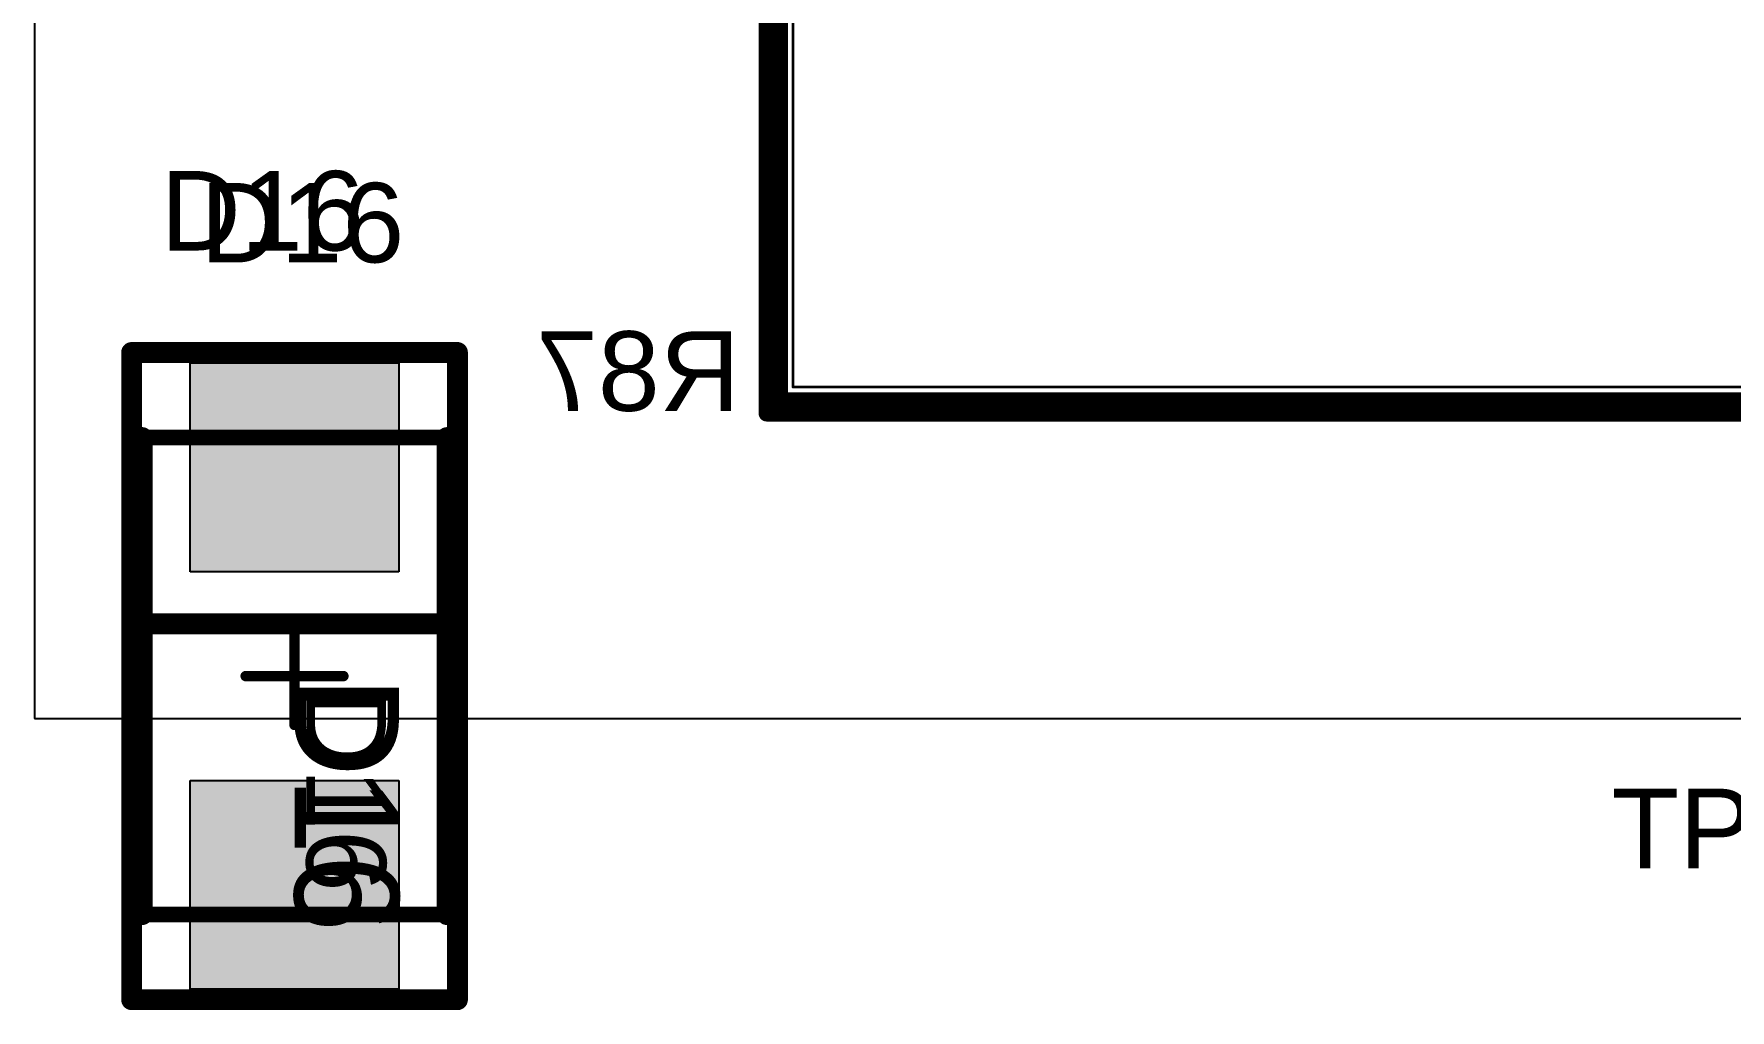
# Model space of a CAD drawing. Header units: millimetres. Extents: x 54 to 247, y 53 to 195.
# Drawn here: x 90.19 to 106.43, y 142.11 to 151.46 of the extents above; entities that cross this region are included whole.
import ezdxf

# ---------------------------------------------------------------- set-up
doc = ezdxf.new("R2010")
doc.units = ezdxf.units.MM
for name, color, linetype in [('BottomOverlay', 54, 'Continuous'), ('Mechanical10', 56, 'Continuous'), ('Mechanical12', 56, 'Continuous'), ('Mechanical13', 56, 'Continuous'), ('Mechanical14', 56, 'Continuous'), ('Mechanical15', 56, 'Continuous'), ('Mechanical4', 56, 'Continuous'), ('Mechanical5', 56, 'Continuous'), ('Mechanical6', 56, 'Continuous'), ('Mechanical8', 56, 'Continuous'), ('Mechanical9', 56, 'Continuous'), ('PadHoleLayer', 156, 'Continuous'), ('TopOverlay', 2, 'Continuous'), ('TopPaste', 8, 'Continuous'), ('TopSolder', 216, 'Continuous')]:
    doc.layers.add(name, color=color, linetype=linetype)
doc.styles.add('Arial', font='arial.ttf', dxfattribs={"height": 0.2})

# ---------------------------------------------------------------- blocks, each defined once
blk = doc.blocks.new('RES_TUM5_OHM_B_215')
at = {"layer": 'BottomOverlay', "const_width": 0.1524}
for points in [[(25.527, 5.08), (3.175, 5.08)], [(25.527, 5.08), (25.527, -5.08)]]:
    blk.add_lwpolyline(points, dxfattribs=at)
at = {"layer": 'BottomOverlay', "const_width": 0.0762}
blk.add_lwpolyline([(25.4889, 5.08, 1), (25.5651, 5.08, 1)], format="xyb", close=True, dxfattribs=at)
blk.add_lwpolyline([(25.4889, 5.08, 1), (25.5651, 5.08, 1)], format="xyb", close=True, dxfattribs=at)
at = {"layer": 'Mechanical13', "const_width": 0.0254}
for points in [[(25.4, 4.953), (3.302, 4.953)], [(25.4, 4.953), (25.4, -4.953)]]:
    blk.add_lwpolyline(points, dxfattribs=at)
at = {"layer": 'Mechanical13', "const_width": 0.0127}
blk.add_lwpolyline([(25.39365, 4.953, 1), (25.40635, 4.953, 1)], format="xyb", close=True, dxfattribs=at)
blk.add_lwpolyline([(25.39365, 4.953, 1), (25.40635, 4.953, 1)], format="xyb", close=True, dxfattribs=at)
at = {"layer": 'Mechanical15'}
for p, q in [((25.654, 5.207), (3.048, 5.207)), ((25.654, 1.0414), (25.654, 5.207))]:
    blk.add_line(p, q, dxfattribs=at)
at = {"layer": 'Mechanical15', "const_width": 0.1524}
for points in [[(25.654, 5.207), (3.048, 5.207)], [(25.654, 5.207), (25.654, 1.0414)]]:
    blk.add_lwpolyline(points, dxfattribs=at)
at = {"layer": 'Mechanical15', "const_width": 0.0762}
blk.add_lwpolyline([(25.6159, 5.207, 1), (25.6921, 5.207, 1)], format="xyb", close=True, dxfattribs=at)
blk.add_lwpolyline([(25.6159, 5.207, 1), (25.6921, 5.207, 1)], format="xyb", close=True, dxfattribs=at)
at = {"layer": 'Mechanical4'}
for p, q in [((32.6644, 8.128), (-3.9624, 8.128)), ((32.6644, -8.128), (32.6644, 8.128))]:
    blk.add_line(p, q, dxfattribs=at)
blk = doc.blocks.new('ON_S____403D_MFG_285')
at = {"layer": 'TopPaste'}
for points in [[(-3, 1), (-1, 1), (-1, -1), (-3, -1)], [(1, 1), (3, 1), (3, -1), (1, -1)]]:
    blk.add_hatch(color=8, dxfattribs=at).paths.add_polyline_path(points)
at = {"layer": 'TopSolder'}
for points in [[(-3, 1), (-1, 1), (-1, -1), (-3, -1)], [(1, 1), (3, 1), (3, -1), (1, -1)]]:
    blk.add_hatch(color=216, dxfattribs=at).paths.add_polyline_path(points)
at = {"layer": 'Mechanical10', "const_width": 0.2}
for points in [[(3.1, 1.56), (-3.1, 1.56)], [(-3.1, -1.56), (-3.1, 1.56)], [(3.1, -1.56), (3.1, 1.56)], [(3.1, -1.56), (-3.1, -1.56)]]:
    blk.add_lwpolyline(points, dxfattribs=at)
at = {"layer": 'Mechanical10', "const_width": 0.1}
for points in [[(-3.15, 1.56, 1), (-3.05, 1.56, 1)], [(-3.15, 1.56, 1), (-3.05, 1.56, 1)], [(3.05, 1.56, 1), (3.15, 1.56, 1)], [(3.05, 1.56, 1), (3.15, 1.56, 1)], [(-3.15, -1.56, 1), (-3.05, -1.56, 1)], [(-3.15, -1.56, 1), (-3.05, -1.56, 1)], [(3.05, -1.56, 1), (3.15, -1.56, 1)], [(3.05, -1.56, 1), (3.15, -1.56, 1)]]:
    blk.add_lwpolyline(points, format="xyb", close=True, dxfattribs=at)
at = {"layer": 'Mechanical12', "const_width": 0.15}
for points in [[(2.285, 1.46), (-2.285, 1.46)], [(-2.285, -1.46), (-2.285, 1.46)], [(2.285, -1.46), (2.285, 1.46)], [(2.285, -1.46), (-2.285, -1.46)]]:
    blk.add_lwpolyline(points, dxfattribs=at)
at = {"layer": 'Mechanical12', "const_width": 0.075}
for points in [[(-2.322, 1.46, 1), (-2.247, 1.46, 1)], [(-2.322, 1.46, 1), (-2.247, 1.46, 1)], [(2.247, 1.46, 1), (2.322, 1.46, 1)], [(2.247, 1.46, 1), (2.322, 1.46, 1)], [(-2.322, -1.46, 1), (-2.247, -1.46, 1)], [(-2.322, -1.46, 1), (-2.247, -1.46, 1)], [(2.247, -1.46, 1), (2.322, -1.46, 1)], [(2.247, -1.46, 1), (2.322, -1.46, 1)]]:
    blk.add_lwpolyline(points, format="xyb", close=True, dxfattribs=at)
at = {"layer": 'Mechanical15'}
for points, const_width in [([(3.1, 1.56), (-3.1, 1.56)], 0.2), ([(-3.1, -1.56), (-3.1, 1.56)], 0.2), ([(3.1, -1.56), (3.1, 1.56)], 0.2), ([(0, -0.468), (0, 0.468)], 0.1), ([(0.468, 0), (-0.468, 0)], 0.1), ([(3.1, -1.56), (-3.1, -1.56)], 0.2)]:
    blk.add_lwpolyline(points, dxfattribs=dict(at, const_width=const_width))
for points, const_width in [([(-3.15, 1.56, 1), (-3.05, 1.56, 1)], 0.1), ([(-3.15, 1.56, 1), (-3.05, 1.56, 1)], 0.1), ([(3.05, 1.56, 1), (3.15, 1.56, 1)], 0.1), ([(3.05, 1.56, 1), (3.15, 1.56, 1)], 0.1), ([(-0.025, 0.468, 1), (0.025, 0.468, 1)], 0.05), ([(-0.493, 0, 1), (-0.443, 0, 1)], 0.05), ([(0.443, 0, 1), (0.493, 0, 1)], 0.05), ([(-0.025, -0.468, 1), (0.025, -0.468, 1)], 0.05), ([(-3.15, -1.56, 1), (-3.05, -1.56, 1)], 0.1), ([(-3.15, -1.56, 1), (-3.05, -1.56, 1)], 0.1), ([(3.05, -1.56, 1), (3.15, -1.56, 1)], 0.1), ([(3.05, -1.56, 1), (3.15, -1.56, 1)], 0.1)]:
    blk.add_lwpolyline(points, format="xyb", close=True, dxfattribs=dict(at, const_width=const_width))
at = {"layer": 'TopOverlay', "const_width": 0.2}
for points in [[(2.285, 1.46), (-2.285, 1.46)], [(-0.5, -1.38), (-0.5, 1.38)], [(2.285, -1.46), (-2.285, -1.46)]]:
    blk.add_lwpolyline(points, dxfattribs=at)
at = {"layer": 'TopOverlay', "const_width": 0.1}
for points in [[(-2.335, 1.46, 1), (-2.235, 1.46, 1)], [(-0.55, 1.38, 1), (-0.45, 1.38, 1)], [(2.235, 1.46, 1), (2.335, 1.46, 1)], [(-0.55, -1.38, 1), (-0.45, -1.38, 1)], [(-2.335, -1.46, 1), (-2.235, -1.46, 1)], [(2.235, -1.46, 1), (2.335, -1.46, 1)]]:
    blk.add_lwpolyline(points, format="xyb", close=True, dxfattribs=at)
at = {"layer": 'Mechanical10'}
blk.add_text('D16', height=1, dxfattribs=at).set_placement((0, 0))

msp = doc.modelspace()

# ---------------------------------------------------------------- hatches: boundary and pattern name
at = {"layer": 'Mechanical14'}
h = msp.add_hatch(color=56, dxfattribs=at)
edge = h.paths.add_edge_path()
edge.add_arc((97.333, 147.955), 0.0381, 0, 360)
h = msp.add_hatch(color=56, dxfattribs=at)
edge = h.paths.add_edge_path()
edge.add_arc((97.333, 147.955), 0.0381, 0, 360)
at = {"layer": 'Mechanical4'}
h = msp.add_hatch(color=56, dxfattribs=at)
edge = h.paths.add_edge_path()
edge.add_arc((91.125, 148.413), 0.05, 0, 360)
h = msp.add_hatch(color=56, dxfattribs=at)
edge = h.paths.add_edge_path()
edge.add_arc((91.125, 148.413), 0.05, 0, 360)
h = msp.add_hatch(color=56, dxfattribs=at)
edge = h.paths.add_edge_path()
edge.add_arc((91.125, 148.413), 0.05, 0, 360)
h = msp.add_hatch(color=56, dxfattribs=at)
edge = h.paths.add_edge_path()
edge.add_arc((91.125, 148.413), 0.05, 0, 360)
h = msp.add_hatch(color=56, dxfattribs=at)
edge = h.paths.add_edge_path()
edge.add_arc((94.245, 148.413), 0.05, 0, 360)
h = msp.add_hatch(color=56, dxfattribs=at)
edge = h.paths.add_edge_path()
edge.add_arc((94.245, 148.413), 0.05, 0, 360)
h = msp.add_hatch(color=56, dxfattribs=at)
edge = h.paths.add_edge_path()
edge.add_arc((94.245, 148.413), 0.05, 0, 360)
h = msp.add_hatch(color=56, dxfattribs=at)
edge = h.paths.add_edge_path()
edge.add_arc((94.245, 148.413), 0.05, 0, 360)
h = msp.add_hatch(color=56, dxfattribs=at)
edge = h.paths.add_edge_path()
edge.add_arc((97.206, 147.828), 0.0381, 0, 360)
h = msp.add_hatch(color=56, dxfattribs=at)
edge = h.paths.add_edge_path()
edge.add_arc((97.206, 147.828), 0.0381, 0, 360)
h = msp.add_hatch(color=56, dxfattribs=at)
edge = h.paths.add_edge_path()
edge.add_arc((91.125, 142.213), 0.05, 0, 360)
h = msp.add_hatch(color=56, dxfattribs=at)
edge = h.paths.add_edge_path()
edge.add_arc((91.125, 142.213), 0.05, 0, 360)
h = msp.add_hatch(color=56, dxfattribs=at)
edge = h.paths.add_edge_path()
edge.add_arc((91.125, 142.213), 0.05, 0, 360)
h = msp.add_hatch(color=56, dxfattribs=at)
edge = h.paths.add_edge_path()
edge.add_arc((91.125, 142.213), 0.05, 0, 360)
h = msp.add_hatch(color=56, dxfattribs=at)
edge = h.paths.add_edge_path()
edge.add_arc((94.245, 142.213), 0.05, 0, 360)
h = msp.add_hatch(color=56, dxfattribs=at)
edge = h.paths.add_edge_path()
edge.add_arc((94.245, 142.213), 0.05, 0, 360)
h = msp.add_hatch(color=56, dxfattribs=at)
edge = h.paths.add_edge_path()
edge.add_arc((94.245, 142.213), 0.05, 0, 360)
h = msp.add_hatch(color=56, dxfattribs=at)
edge = h.paths.add_edge_path()
edge.add_arc((94.245, 142.213), 0.05, 0, 360)
at = {"layer": 'Mechanical5'}
h = msp.add_hatch(color=56, dxfattribs=at)
edge = h.paths.add_edge_path()
edge.add_arc((97.46, 148.082), 0.00635, 0, 360)
h = msp.add_hatch(color=56, dxfattribs=at)
edge = h.paths.add_edge_path()
edge.add_arc((97.46, 148.082), 0.00635, 0, 360)
at = {"layer": 'Mechanical6'}
h = msp.add_hatch(color=56, dxfattribs=at)
edge = h.paths.add_edge_path()
edge.add_arc((91.225, 147.598), 0.05, 0, 360)
h = msp.add_hatch(color=56, dxfattribs=at)
edge = h.paths.add_edge_path()
edge.add_arc((94.145, 147.598), 0.05, 0, 360)
h = msp.add_hatch(color=56, dxfattribs=at)
edge = h.paths.add_edge_path()
edge.add_arc((91.305, 145.813), 0.05, 0, 360)
h = msp.add_hatch(color=56, dxfattribs=at)
edge = h.paths.add_edge_path()
edge.add_arc((94.065, 145.813), 0.05, 0, 360)
h = msp.add_hatch(color=56, dxfattribs=at)
edge = h.paths.add_edge_path()
edge.add_arc((91.225, 143.028), 0.05, 0, 360)
h = msp.add_hatch(color=56, dxfattribs=at)
edge = h.paths.add_edge_path()
edge.add_arc((94.145, 143.028), 0.05, 0, 360)
at = {"layer": 'Mechanical8'}
h = msp.add_hatch(color=56, dxfattribs=at)
edge = h.paths.add_edge_path()
edge.add_arc((91.225, 147.598), 0.0375, 0, 360)
h = msp.add_hatch(color=56, dxfattribs=at)
edge = h.paths.add_edge_path()
edge.add_arc((91.225, 147.598), 0.0375, 0, 360)
h = msp.add_hatch(color=56, dxfattribs=at)
edge = h.paths.add_edge_path()
edge.add_arc((94.145, 147.598), 0.0375, 0, 360)
h = msp.add_hatch(color=56, dxfattribs=at)
edge = h.paths.add_edge_path()
edge.add_arc((94.145, 147.598), 0.0375, 0, 360)
h = msp.add_hatch(color=56, dxfattribs=at)
edge = h.paths.add_edge_path()
edge.add_arc((91.225, 143.028), 0.0375, 0, 360)
h = msp.add_hatch(color=56, dxfattribs=at)
edge = h.paths.add_edge_path()
edge.add_arc((91.225, 143.028), 0.0375, 0, 360)
h = msp.add_hatch(color=56, dxfattribs=at)
edge = h.paths.add_edge_path()
edge.add_arc((94.145, 143.028), 0.0375, 0, 360)
h = msp.add_hatch(color=56, dxfattribs=at)
edge = h.paths.add_edge_path()
edge.add_arc((94.145, 143.028), 0.0375, 0, 360)
at = {"layer": 'PadHoleLayer'}
h = msp.add_hatch(color=156, dxfattribs=at)
edge = h.paths.add_edge_path()
edge.add_arc((91.125, 148.413), 0.05, 0, 360)
h = msp.add_hatch(color=156, dxfattribs=at)
edge = h.paths.add_edge_path()
edge.add_arc((91.125, 148.413), 0.05, 0, 360)
h = msp.add_hatch(color=156, dxfattribs=at)
edge = h.paths.add_edge_path()
edge.add_arc((91.125, 148.413), 0.05, 0, 360)
h = msp.add_hatch(color=156, dxfattribs=at)
edge = h.paths.add_edge_path()
edge.add_arc((91.125, 148.413), 0.05, 0, 360)
h = msp.add_hatch(color=156, dxfattribs=at)
edge = h.paths.add_edge_path()
edge.add_arc((94.245, 148.413), 0.05, 0, 360)
h = msp.add_hatch(color=156, dxfattribs=at)
edge = h.paths.add_edge_path()
edge.add_arc((94.245, 148.413), 0.05, 0, 360)
h = msp.add_hatch(color=156, dxfattribs=at)
edge = h.paths.add_edge_path()
edge.add_arc((94.245, 148.413), 0.05, 0, 360)
h = msp.add_hatch(color=156, dxfattribs=at)
edge = h.paths.add_edge_path()
edge.add_arc((94.245, 148.413), 0.05, 0, 360)
h = msp.add_hatch(color=156, dxfattribs=at)
edge = h.paths.add_edge_path()
edge.add_arc((97.333, 147.955), 0.0381, 0, 360)
h = msp.add_hatch(color=156, dxfattribs=at)
edge = h.paths.add_edge_path()
edge.add_arc((97.333, 147.955), 0.0381, 0, 360)
h = msp.add_hatch(color=156, dxfattribs=at)
edge = h.paths.add_edge_path()
edge.add_arc((97.46, 148.082), 0.00635, 0, 360)
h = msp.add_hatch(color=156, dxfattribs=at)
edge = h.paths.add_edge_path()
edge.add_arc((97.46, 148.082), 0.00635, 0, 360)
h = msp.add_hatch(color=156, dxfattribs=at)
edge = h.paths.add_edge_path()
edge.add_arc((97.206, 147.828), 0.0381, 0, 360)
h = msp.add_hatch(color=156, dxfattribs=at)
edge = h.paths.add_edge_path()
edge.add_arc((97.206, 147.828), 0.0381, 0, 360)
h = msp.add_hatch(color=156, dxfattribs=at)
edge = h.paths.add_edge_path()
edge.add_arc((91.225, 147.598), 0.05, 0, 360)
h = msp.add_hatch(color=156, dxfattribs=at)
edge = h.paths.add_edge_path()
edge.add_arc((91.225, 147.598), 0.0375, 0, 360)
h = msp.add_hatch(color=156, dxfattribs=at)
edge = h.paths.add_edge_path()
edge.add_arc((91.225, 147.598), 0.0375, 0, 360)
h = msp.add_hatch(color=156, dxfattribs=at)
edge = h.paths.add_edge_path()
edge.add_arc((94.145, 147.598), 0.05, 0, 360)
h = msp.add_hatch(color=156, dxfattribs=at)
edge = h.paths.add_edge_path()
edge.add_arc((94.145, 147.598), 0.0375, 0, 360)
h = msp.add_hatch(color=156, dxfattribs=at)
edge = h.paths.add_edge_path()
edge.add_arc((94.145, 147.598), 0.0375, 0, 360)
h = msp.add_hatch(color=156, dxfattribs=at)
edge = h.paths.add_edge_path()
edge.add_arc((91.305, 145.813), 0.05, 0, 360)
h = msp.add_hatch(color=156, dxfattribs=at)
edge = h.paths.add_edge_path()
edge.add_arc((94.065, 145.813), 0.05, 0, 360)
h = msp.add_hatch(color=156, dxfattribs=at)
edge = h.paths.add_edge_path()
edge.add_arc((91.225, 143.028), 0.05, 0, 360)
h = msp.add_hatch(color=156, dxfattribs=at)
edge = h.paths.add_edge_path()
edge.add_arc((91.225, 143.028), 0.0375, 0, 360)
h = msp.add_hatch(color=156, dxfattribs=at)
edge = h.paths.add_edge_path()
edge.add_arc((91.225, 143.028), 0.0375, 0, 360)
h = msp.add_hatch(color=156, dxfattribs=at)
edge = h.paths.add_edge_path()
edge.add_arc((94.145, 143.028), 0.05, 0, 360)
h = msp.add_hatch(color=156, dxfattribs=at)
edge = h.paths.add_edge_path()
edge.add_arc((94.145, 143.028), 0.0375, 0, 360)
h = msp.add_hatch(color=156, dxfattribs=at)
edge = h.paths.add_edge_path()
edge.add_arc((94.145, 143.028), 0.0375, 0, 360)
h = msp.add_hatch(color=156, dxfattribs=at)
edge = h.paths.add_edge_path()
edge.add_arc((91.125, 142.213), 0.05, 0, 360)
h = msp.add_hatch(color=156, dxfattribs=at)
edge = h.paths.add_edge_path()
edge.add_arc((91.125, 142.213), 0.05, 0, 360)
h = msp.add_hatch(color=156, dxfattribs=at)
edge = h.paths.add_edge_path()
edge.add_arc((91.125, 142.213), 0.05, 0, 360)
h = msp.add_hatch(color=156, dxfattribs=at)
edge = h.paths.add_edge_path()
edge.add_arc((91.125, 142.213), 0.05, 0, 360)
h = msp.add_hatch(color=156, dxfattribs=at)
edge = h.paths.add_edge_path()
edge.add_arc((94.245, 142.213), 0.05, 0, 360)
h = msp.add_hatch(color=156, dxfattribs=at)
edge = h.paths.add_edge_path()
edge.add_arc((94.245, 142.213), 0.05, 0, 360)
h = msp.add_hatch(color=156, dxfattribs=at)
edge = h.paths.add_edge_path()
edge.add_arc((94.245, 142.213), 0.05, 0, 360)
h = msp.add_hatch(color=156, dxfattribs=at)
edge = h.paths.add_edge_path()
edge.add_arc((94.245, 142.213), 0.05, 0, 360)

# ---------------------------------------------------------------- linework, layer by layer
at = {"layer": 'Mechanical10'}
for p, q in [((91.685, 146.313), (91.685, 148.313)), ((91.685, 148.313), (93.685, 148.313)), ((93.685, 148.313), (93.685, 146.313)), ((93.685, 146.313), (91.685, 146.313)), ((91.685, 142.313), (91.685, 144.313)), ((91.685, 144.313), (93.685, 144.313)), ((93.685, 144.313), (93.685, 142.313)), ((93.685, 142.313), (91.685, 142.313))]:
    msp.add_line(p, q, dxfattribs=at)
at = {"layer": 'Mechanical14', "const_width": 0.152}
for points in [[(97.333, 147.955), (97.333, 158.115)], [(97.333, 147.955), (119.685, 147.955)]]:
    msp.add_lwpolyline(points, dxfattribs=at)
at = {"layer": 'Mechanical14', "const_width": 0.0762}
msp.add_lwpolyline([(97.295, 147.955, 1), (97.371, 147.955, 1)], format="xyb", close=True, dxfattribs=at)
msp.add_lwpolyline([(97.295, 147.955, 1), (97.371, 147.955, 1)], format="xyb", close=True, dxfattribs=at)
at = {"layer": 'Mechanical4'}
for points, const_width in [([(97.206, 147.828), (97.206, 151.994)], 0.152), ([(97.206, 147.828), (97.206, 151.994)], 0.0127), ([(91.125, 142.213), (91.125, 148.413)], 0.2), ([(91.125, 148.413), (94.245, 148.413)], 0.2), ([(91.125, 142.213), (91.125, 148.413)], 0.2), ([(91.125, 148.413), (94.245, 148.413)], 0.2), ([(94.245, 142.213), (94.245, 148.413)], 0.2), ([(94.245, 142.213), (94.245, 148.413)], 0.2), ([(97.206, 147.828), (119.812, 147.828)], 0.152), ([(97.206, 147.828), (119.812, 147.828)], 0.0127), ([(92.685, 144.845), (92.685, 145.781)], 0.1), ([(92.217, 145.313), (93.153, 145.313)], 0.1), ([(91.125, 142.213), (94.245, 142.213)], 0.2), ([(91.125, 142.213), (94.245, 142.213)], 0.2)]:
    msp.add_lwpolyline(points, dxfattribs=dict(at, const_width=const_width))
for points, const_width in [([(91.075, 148.413, 1), (91.175, 148.413, 1)], 0.1), ([(91.075, 148.413, 1), (91.175, 148.413, 1)], 0.1), ([(91.075, 148.413, 1), (91.175, 148.413, 1)], 0.1), ([(91.075, 148.413, 1), (91.175, 148.413, 1)], 0.1), ([(94.195, 148.413, 1), (94.295, 148.413, 1)], 0.1), ([(94.195, 148.413, 1), (94.295, 148.413, 1)], 0.1), ([(94.195, 148.413, 1), (94.295, 148.413, 1)], 0.1), ([(94.195, 148.413, 1), (94.295, 148.413, 1)], 0.1), ([(97.168, 147.828, 1), (97.244, 147.828, 1)], 0.0762), ([(97.168, 147.828, 1), (97.244, 147.828, 1)], 0.0762), ([(97.203, 147.828, 1), (97.209, 147.828, 1)], 0.00635), ([(97.203, 147.828, 1), (97.209, 147.828, 1)], 0.00635), ([(92.66, 145.781, 1), (92.71, 145.781, 1)], 0.05), ([(92.672, 145.806, 1), (92.697, 145.806, 1)], 0.025), ([(92.672, 145.806, 1), (92.697, 145.806, 1)], 0.025), ([(92.672, 145.756, 1), (92.697, 145.756, 1)], 0.025), ([(92.672, 145.756, 1), (92.697, 145.756, 1)], 0.025), ([(92.192, 145.313, 1), (92.242, 145.313, 1)], 0.05), ([(92.204, 145.338, 1), (92.229, 145.338, 1)], 0.025), ([(92.204, 145.338, 1), (92.229, 145.338, 1)], 0.025), ([(92.204, 145.288, 1), (92.229, 145.288, 1)], 0.025), ([(92.204, 145.288, 1), (92.229, 145.288, 1)], 0.025), ([(93.128, 145.313, 1), (93.178, 145.313, 1)], 0.05), ([(93.14, 145.338, 1), (93.165, 145.338, 1)], 0.025), ([(93.14, 145.338, 1), (93.165, 145.338, 1)], 0.025), ([(93.14, 145.288, 1), (93.165, 145.288, 1)], 0.025), ([(93.14, 145.288, 1), (93.165, 145.288, 1)], 0.025), ([(92.66, 144.845, 1), (92.71, 144.845, 1)], 0.05), ([(92.672, 144.87, 1), (92.697, 144.87, 1)], 0.025), ([(92.672, 144.87, 1), (92.697, 144.87, 1)], 0.025), ([(92.672, 144.82, 1), (92.697, 144.82, 1)], 0.025), ([(92.672, 144.82, 1), (92.697, 144.82, 1)], 0.025), ([(91.075, 142.213, 1), (91.175, 142.213, 1)], 0.1), ([(91.075, 142.213, 1), (91.175, 142.213, 1)], 0.1), ([(91.075, 142.213, 1), (91.175, 142.213, 1)], 0.1), ([(91.075, 142.213, 1), (91.175, 142.213, 1)], 0.1), ([(94.195, 142.213, 1), (94.295, 142.213, 1)], 0.1), ([(94.195, 142.213, 1), (94.295, 142.213, 1)], 0.1), ([(94.195, 142.213, 1), (94.295, 142.213, 1)], 0.1), ([(94.195, 142.213, 1), (94.295, 142.213, 1)], 0.1)]:
    msp.add_lwpolyline(points, format="xyb", close=True, dxfattribs=dict(at, const_width=const_width))
at = {"layer": 'Mechanical4', "const_width": 0.05}
for points in [[(92.685, 145.756, -1), (92.685, 145.806)], [(92.685, 145.806, -1), (92.685, 145.756)], [(92.217, 145.288, -1), (92.217, 145.338)], [(92.217, 145.338, -1), (92.217, 145.288)], [(93.153, 145.288, -1), (93.153, 145.338)], [(93.153, 145.338, -1), (93.153, 145.288)], [(92.685, 144.82, -1), (92.685, 144.87)], [(92.685, 144.87, -1), (92.685, 144.82)]]:
    msp.add_lwpolyline(points, format="xyb", dxfattribs=at)
at = {"layer": 'Mechanical5', "const_width": 0.0254}
for points in [[(97.46, 148.082), (97.46, 157.988)], [(97.46, 148.082), (119.558, 148.082)]]:
    msp.add_lwpolyline(points, dxfattribs=at)
at = {"layer": 'Mechanical5', "const_width": 0.0127}
msp.add_lwpolyline([(97.453, 148.082, 1), (97.466, 148.082, 1)], format="xyb", close=True, dxfattribs=at)
msp.add_lwpolyline([(97.453, 148.082, 1), (97.466, 148.082, 1)], format="xyb", close=True, dxfattribs=at)
at = {"layer": 'Mechanical6', "const_width": 0.2}
for points in [[(91.225, 143.028), (91.225, 147.598)], [(94.145, 143.028), (94.145, 147.598)], [(91.305, 145.813), (94.065, 145.813)]]:
    msp.add_lwpolyline(points, dxfattribs=at)
at = {"layer": 'Mechanical6', "const_width": 0.1}
for points in [[(91.175, 147.598, 1), (91.275, 147.598, 1)], [(94.095, 147.598, 1), (94.195, 147.598, 1)], [(91.255, 145.813, 1), (91.355, 145.813, 1)], [(94.015, 145.813, 1), (94.115, 145.813, 1)], [(91.175, 143.028, 1), (91.275, 143.028, 1)], [(94.095, 143.028, 1), (94.195, 143.028, 1)]]:
    msp.add_lwpolyline(points, format="xyb", close=True, dxfattribs=at)
at = {"layer": 'Mechanical8'}
for p, q in [((91.685, 146.313), (91.685, 148.313)), ((91.685, 148.313), (93.685, 148.313)), ((93.685, 148.313), (93.685, 146.313)), ((93.685, 146.313), (91.685, 146.313)), ((91.685, 142.313), (91.685, 144.313)), ((91.685, 144.313), (93.685, 144.313)), ((93.685, 144.313), (93.685, 142.313)), ((93.685, 142.313), (91.685, 142.313))]:
    msp.add_line(p, q, dxfattribs=at)
at = {"layer": 'Mechanical8', "const_width": 0.15}
for points in [[(91.225, 143.028), (91.225, 147.598)], [(91.225, 147.598), (94.145, 147.598)], [(94.145, 143.028), (94.145, 147.598)], [(91.225, 143.028), (94.145, 143.028)]]:
    msp.add_lwpolyline(points, dxfattribs=at)
at = {"layer": 'Mechanical8', "const_width": 0.075}
for points in [[(91.187, 147.598, 1), (91.262, 147.598, 1)], [(91.187, 147.598, 1), (91.262, 147.598, 1)], [(94.107, 147.598, 1), (94.182, 147.598, 1)], [(94.107, 147.598, 1), (94.182, 147.598, 1)], [(91.187, 143.028, 1), (91.262, 143.028, 1)], [(91.187, 143.028, 1), (91.262, 143.028, 1)], [(94.107, 143.028, 1), (94.182, 143.028, 1)], [(94.107, 143.028, 1), (94.182, 143.028, 1)]]:
    msp.add_lwpolyline(points, format="xyb", close=True, dxfattribs=at)
at = {"layer": 'Mechanical9', "const_width": 0.0127}
for points in [[(90.195, 144.907), (90.195, 161.163)], [(90.195, 144.907), (126.822, 144.907)]]:
    msp.add_lwpolyline(points, dxfattribs=at)
at = {"layer": 'Mechanical9', "const_width": 0.00635}
msp.add_lwpolyline([(90.192, 144.907, 1), (90.199, 144.907, 1)], format="xyb", close=True, dxfattribs=at)
msp.add_lwpolyline([(90.192, 144.907, 1), (90.199, 144.907, 1)], format="xyb", close=True, dxfattribs=at)

# ---------------------------------------------------------------- block references
for name, p, rotation in [('RES_TUM5_OHM_B_215', (122.86, 153.035), 180), ('ON_S____403D_MFG_285', (92.685, 145.313), 270)]:
    msp.add_blockref(name, p, dxfattribs=dict(rotation=rotation))

# ---------------------------------------------------------------- texts
at = {"layer": 'BottomOverlay', "style": 'Arial', "text_generation_flag": 2}
msp.add_text('R87', height=0.762, dxfattribs=at).set_placement((96.951, 147.854))
at = {"layer": 'Mechanical4', "style": 'Arial'}
msp.add_text('D16', height=0.762, rotation=270, dxfattribs=at).set_placement((92.799, 145.199))
at = {"layer": 'Mechanical6', "style": 'Arial'}
for s, p in [('D16', (91.402, 149.39)), ('TP2', (105.296, 143.472))]:
    msp.add_text(s, height=0.762, dxfattribs=at).set_placement(p)
at = {"layer": 'TopOverlay', "style": 'Arial'}
msp.add_text('D16', height=0.762, dxfattribs=at).set_placement((91.783, 149.276))

doc.saveas('drawing.dxf')
